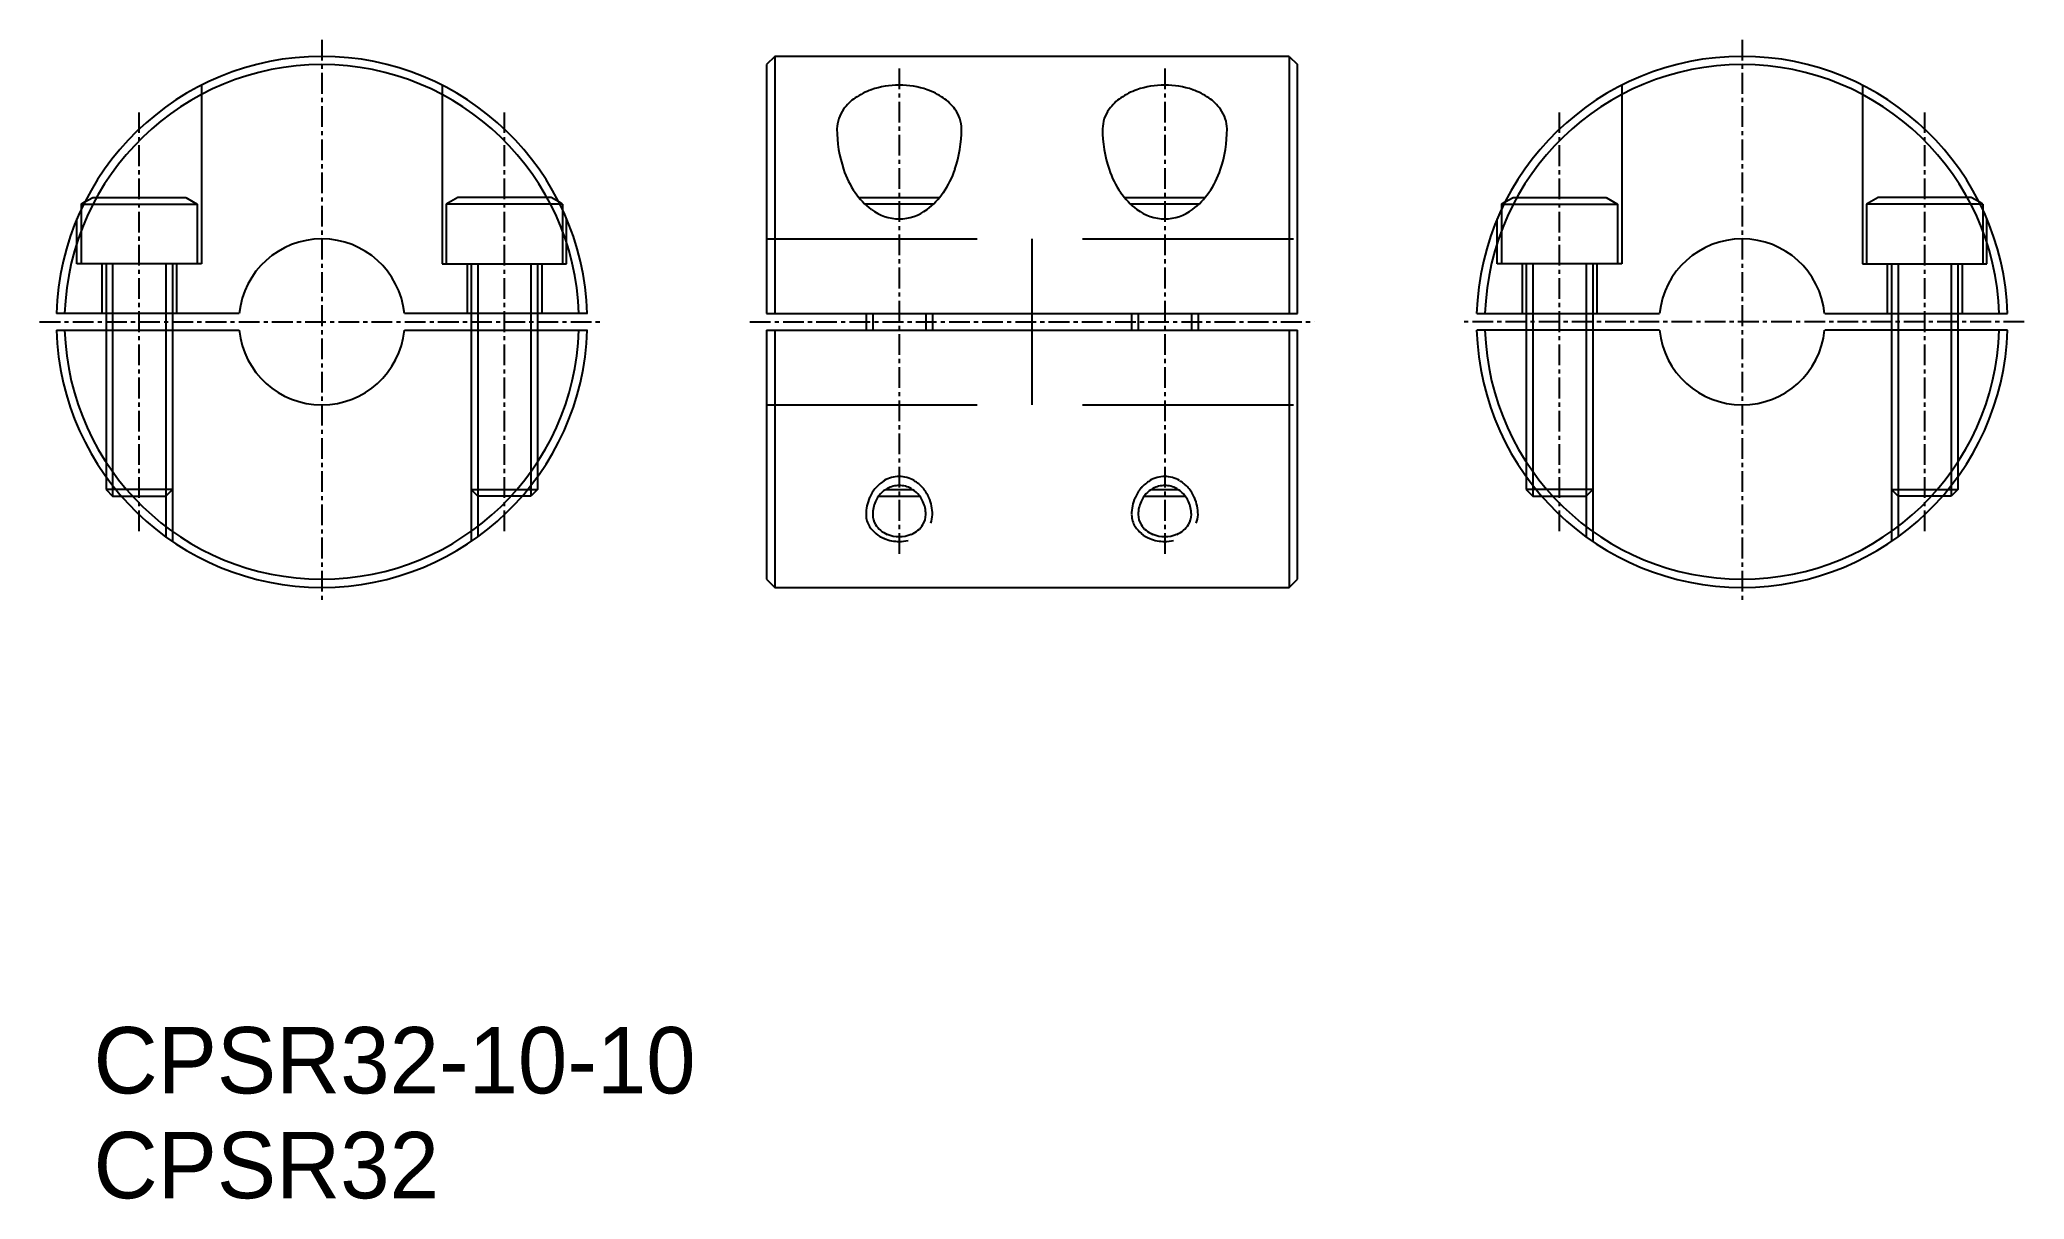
# Model space of a CAD drawing. Extents: x 83 to 203, y 81 to 150.
import ezdxf

# ---------------------------------------------------------------- set-up
doc = ezdxf.new("R2010")
doc.units = 0
doc.linetypes.add('CENTER', pattern=[2, 1.25, -0.25, 0.25, -0.25])
doc.linetypes.add('DASHED', pattern=[19.05, 12.7, -6.35])
doc.layers.get('0').update_dxf_attribs({"linetype": 'CONTINUOUS'})
doc.layers.add('CENTER', color=1, linetype='CENTER')

msp = doc.modelspace()

# ---------------------------------------------------------------- linework, layer by layer
for p, q in [((127.74, 149.4), (127.24, 148.9)), ((127.24, 148.9), (127.24, 133.9)), ((158.74, 149.4), (127.74, 149.4)), ((127.74, 149.4), (127.74, 133.9)), ((158.74, 149.4), (158.74, 133.9)), ((158.74, 149.4), (159.24, 148.9)), ((159.24, 133.9), (159.24, 148.9)), ((131.49, 145.02), (131.49, 145.02)), ((138.99, 145.02), (138.99, 145.02)), ((147.49, 145.02), (147.49, 145.02)), ((154.99, 145.02), (154.99, 145.02)), ((85.95, 140.5), (86.18, 140.64)), ((85.95, 140.5), (85.95, 140.17)), ((85.95, 140.5), (86.12, 140.5)), ((114.95, 140.5), (114.73, 140.64)), ((114.95, 140.5), (114.79, 140.5)), ((114.95, 140.5), (114.95, 140.17)), ((132.8, 140.9), (137.68, 140.9)), ((137.31, 140.5), (133.17, 140.5)), ((148.8, 140.9), (153.68, 140.9)), ((153.31, 140.5), (149.17, 140.5)), ((171.52, 140.5), (171.75, 140.64)), ((171.52, 140.5), (171.68, 140.5)), ((171.52, 140.5), (171.52, 140.17)), ((200.52, 140.5), (200.3, 140.64)), ((200.52, 140.5), (200.36, 140.5)), ((200.52, 140.5), (200.52, 140.17)), ((95.48, 133.9), (84.46, 133.9)), ((84.46, 132.9), (95.48, 132.9)), ((87.45, 133.9), (87.45, 132.9)), ((91.45, 133.9), (91.45, 132.9)), ((116.45, 133.9), (105.43, 133.9)), ((105.43, 132.9), (116.45, 132.9)), ((109.45, 133.9), (109.45, 132.9)), ((113.45, 133.9), (113.45, 132.9)), ((127.24, 133.9), (159.24, 133.9)), ((127.24, 132.9), (159.24, 132.9)), ((127.24, 132.9), (127.24, 117.9)), ((127.74, 132.9), (127.74, 117.4)), ((133.24, 133.9), (133.24, 132.9)), ((137.24, 133.9), (137.24, 132.9)), ((149.24, 133.9), (149.24, 132.9)), ((153.24, 133.9), (153.24, 132.9)), ((158.74, 132.9), (158.74, 117.4)), ((159.24, 117.9), (159.24, 132.9)), ((170.03, 133.9), (181.05, 133.9)), ((181.05, 132.9), (170.03, 132.9)), ((173.02, 133.9), (173.02, 132.9)), ((177.02, 133.9), (177.02, 132.9)), ((191, 133.9), (202.02, 133.9)), ((202.02, 132.9), (191, 132.9)), ((195.02, 133.9), (195.02, 132.9)), ((199.02, 133.9), (199.02, 132.9)), ((87.45, 124.08), (87.45, 123.3)), ((88.05, 123.3), (87.45, 123.3)), ((87.45, 123.3), (87.85, 122.9)), ((112.86, 123.3), (113.45, 123.3)), ((113.45, 123.3), (113.05, 122.9)), ((113.45, 124.08), (113.45, 123.3)), ((134.43, 123.3), (136.04, 123.3)), ((150.43, 123.3), (152.04, 123.3)), ((173.02, 124.08), (173.02, 123.3)), ((173.61, 123.3), (173.02, 123.3)), ((173.02, 123.3), (173.42, 122.9)), ((198.43, 123.3), (199.02, 123.3)), ((199.02, 123.3), (198.62, 122.9)), ((199.02, 124.08), (199.02, 123.3)), ((87.85, 122.9), (88.38, 122.9)), ((113.05, 122.9), (112.53, 122.9)), ((134, 122.9), (136.47, 122.9)), ((150, 122.9), (152.47, 122.9)), ((173.42, 122.9), (173.95, 122.9)), ((198.62, 122.9), (198.1, 122.9)), ((133.24, 121.79), (133.24, 121.79)), ((133.64, 121.79), (133.64, 121.79)), ((136.84, 121.79), (136.84, 121.79)), ((137.24, 121.79), (137.24, 121.79)), ((149.24, 121.79), (149.24, 121.79)), ((149.64, 121.79), (149.64, 121.79)), ((152.84, 121.79), (152.84, 121.79)), ((153.24, 121.79), (153.24, 121.79)), ((127.24, 117.9), (127.74, 117.4)), ((127.74, 117.4), (158.74, 117.4)), ((158.74, 117.4), (159.24, 117.9))]:
    msp.add_line(p, q)
at = {"color": 3, "linetype": 'DASHED'}
for p, q in [((93.2, 147.67), (93.2, 136.9)), ((107.7, 147.67), (107.7, 136.9)), ((178.77, 147.67), (178.77, 136.9)), ((193.27, 147.67), (193.27, 136.9)), ((85.95, 140.17), (85.95, 136.9)), ((86.12, 140.5), (92.95, 140.5)), ((86.18, 140.64), (86.65, 140.9)), ((86.65, 140.9), (92.26, 140.9)), ((92.26, 140.9), (92.95, 140.5)), ((92.95, 140.5), (92.95, 136.9)), ((108.65, 140.9), (107.95, 140.5)), ((107.95, 140.5), (107.95, 136.9)), ((114.79, 140.5), (107.95, 140.5)), ((114.26, 140.9), (108.65, 140.9)), ((114.73, 140.64), (114.26, 140.9)), ((114.95, 140.17), (114.95, 136.9)), ((171.52, 140.17), (171.52, 136.9)), ((171.68, 140.5), (178.52, 140.5)), ((171.75, 140.64), (172.22, 140.9)), ((172.22, 140.9), (177.83, 140.9)), ((177.83, 140.9), (178.52, 140.5)), ((178.52, 140.5), (178.52, 136.9)), ((194.22, 140.9), (193.52, 140.5)), ((193.52, 140.5), (193.52, 136.9)), ((200.36, 140.5), (193.52, 140.5)), ((199.83, 140.9), (194.22, 140.9)), ((200.3, 140.64), (199.83, 140.9)), ((200.52, 140.17), (200.52, 136.9)), ((85.7, 136.9), (85.7, 139.6)), ((115.2, 136.9), (115.2, 139.6)), ((171.27, 136.9), (171.27, 139.6)), ((200.77, 136.9), (200.77, 139.6)), ((127.24, 138.4), (159.24, 138.4)), ((143.24, 128.4), (143.24, 138.4)), ((93.2, 136.9), (85.7, 136.9)), ((87.2, 136.9), (87.2, 133.9)), ((87.45, 136.9), (87.45, 133.9)), ((87.85, 136.9), (87.85, 133.9)), ((91.05, 136.9), (91.05, 133.9)), ((91.45, 136.9), (91.45, 133.9)), ((91.7, 136.9), (91.7, 133.9)), ((107.7, 136.9), (115.2, 136.9)), ((109.2, 136.9), (109.2, 133.9)), ((109.45, 136.9), (109.45, 133.9)), ((109.85, 136.9), (109.85, 133.9)), ((113.05, 136.9), (113.05, 133.9)), ((113.45, 136.9), (113.45, 133.9)), ((113.7, 136.9), (113.7, 133.9)), ((178.77, 136.9), (171.27, 136.9)), ((172.77, 136.9), (172.77, 133.9)), ((173.02, 136.9), (173.02, 133.9)), ((173.42, 136.9), (173.42, 133.9)), ((176.62, 136.9), (176.62, 133.9)), ((177.02, 136.9), (177.02, 133.9)), ((177.27, 136.9), (177.27, 133.9)), ((193.27, 136.9), (200.77, 136.9)), ((194.77, 136.9), (194.77, 133.9)), ((195.02, 136.9), (195.02, 133.9)), ((195.42, 136.9), (195.42, 133.9)), ((198.62, 136.9), (198.62, 133.9)), ((199.02, 136.9), (199.02, 133.9)), ((199.27, 136.9), (199.27, 133.9)), ((87.45, 132.9), (87.45, 124.08)), ((87.85, 132.9), (87.85, 123.54)), ((91.05, 132.9), (91.05, 120.46)), ((91.45, 132.9), (91.45, 120.18)), ((109.45, 132.9), (109.45, 120.18)), ((109.85, 132.9), (109.85, 120.46)), ((113.05, 132.9), (113.05, 123.54)), ((113.45, 132.9), (113.45, 124.08)), ((173.02, 132.9), (173.02, 124.08)), ((173.42, 132.9), (173.42, 123.54)), ((176.62, 132.9), (176.62, 120.46)), ((177.02, 132.9), (177.02, 120.18)), ((195.02, 132.9), (195.02, 120.18)), ((195.42, 132.9), (195.42, 120.46)), ((198.62, 132.9), (198.62, 123.54)), ((199.02, 132.9), (199.02, 124.08)), ((127.24, 128.4), (159.24, 128.4)), ((91.45, 123.3), (88.05, 123.3)), ((91.05, 122.9), (91.45, 123.3)), ((109.45, 123.3), (112.86, 123.3)), ((109.85, 122.9), (109.45, 123.3)), ((177.02, 123.3), (173.61, 123.3)), ((176.62, 122.9), (177.02, 123.3)), ((195.42, 122.9), (195.02, 123.3)), ((195.02, 123.3), (198.43, 123.3)), ((88.38, 122.9), (91.05, 122.9)), ((112.53, 122.9), (109.85, 122.9)), ((173.95, 122.9), (176.62, 122.9)), ((198.1, 122.9), (195.42, 122.9))]:
    msp.add_line(p, q, dxfattribs=at)
at = {"color": 3}
for p, q in [((87.85, 133.9), (87.85, 132.9)), ((91.05, 133.9), (91.05, 132.9)), ((109.85, 133.9), (109.85, 132.9)), ((113.05, 133.9), (113.05, 132.9)), ((133.64, 133.9), (133.64, 132.9)), ((136.84, 133.9), (136.84, 132.9)), ((149.64, 133.9), (149.64, 132.9)), ((152.84, 133.9), (152.84, 132.9)), ((173.42, 133.9), (173.42, 132.9)), ((176.62, 133.9), (176.62, 132.9)), ((195.42, 133.9), (195.42, 132.9)), ((198.62, 133.9), (198.62, 132.9)), ((87.85, 123.54), (87.85, 122.9)), ((113.05, 123.54), (113.05, 122.9)), ((173.42, 123.54), (173.42, 122.9)), ((198.62, 123.54), (198.62, 122.9))]:
    msp.add_line(p, q, dxfattribs=at)
for centre, radius, start, end in [((100.45, 133.4), 16, 1.7908, 178.2092), ((100.45, 133.4), 15.5, 1.8486, 178.1514), ((186.02, 133.4), 16, 1.7908, 178.2092), ((186.02, 133.4), 15.5, 1.8486, 178.1514), ((134.87, 143.61), 4, 109.0915, 124.7898), ((135.22, 142.59), 5.08, 89.8107, 109.0905), ((135.26, 142.59), 5.08, 70.9095, 90.1893), ((135.61, 143.61), 4, 55.2102, 70.9085), ((150.87, 143.61), 4, 109.0915, 124.7898), ((151.22, 142.59), 5.08, 89.8107, 109.0905), ((151.26, 142.59), 5.08, 70.9095, 90.1893), ((151.61, 143.61), 4, 55.2102, 70.9085), ((133.53, 145), 2.04, 143.6825, 179.2973), ((134.25, 144.5), 2.92, 124.6681, 144.0751), ((136.23, 144.5), 2.92, 35.9249, 55.3319), ((136.95, 145), 2.04, 0.7027, 36.3175), ((149.53, 145), 2.04, 143.6825, 179.2973), ((150.25, 144.5), 2.92, 124.6681, 144.0751), ((152.23, 144.5), 2.92, 35.9249, 55.3319), ((152.95, 145), 2.04, 0.7027, 36.3175), ((138.95, 145), 7.46, 179.8072, 198.7482), ((131.53, 145), 7.46, 341.2518, 0.1928), ((154.95, 145), 7.46, 179.8072, 198.7482), ((147.53, 145), 7.46, 341.2518, 0.1928), ((137.4, 144.47), 5.83, 198.7464, 214.2697), ((133.08, 144.47), 5.83, 325.7303, 341.2536), ((153.4, 144.47), 5.83, 198.7464, 214.2697), ((149.08, 144.47), 5.83, 325.7303, 341.2536), ((136.04, 143.54), 4.18, 214.1365, 233.5303), ((134.43, 143.54), 4.18, 306.4697, 325.8635), ((152.04, 143.54), 4.18, 214.1365, 233.5303), ((150.43, 143.54), 4.18, 306.4697, 325.8635), ((135.28, 142.46), 2.86, 233.0938, 269.2327), ((135.2, 142.46), 2.86, 270.7673, 306.9062), ((151.28, 142.46), 2.86, 233.0938, 269.2327), ((151.2, 142.46), 2.86, 270.7673, 306.9062), ((100.45, 133.4), 5, 5.7392, 174.2608), ((186.02, 133.4), 5, 5.7392, 174.2608), ((100.45, 133.4), 16, 181.7908, 358.2092), ((100.45, 133.4), 15.5, 181.8486, 358.1514), ((100.45, 133.4), 5, 185.7392, 354.2608), ((186.02, 133.4), 16, 181.7908, 358.2092), ((186.02, 133.4), 15.5, 181.8486, 358.1514), ((186.02, 133.4), 5, 185.7392, 354.2608), ((135.3, 121.95), 1.61, 118.9197, 137.8315), ((135.24, 122.06), 1.48, 90.1167, 118.9638), ((135.24, 122.06), 1.48, 61.0362, 89.8833), ((135.17, 121.95), 1.61, 42.1685, 61.0803), ((151.3, 121.95), 1.61, 118.9197, 137.8315), ((151.24, 122.06), 1.48, 90.1167, 118.9638), ((151.24, 122.06), 1.48, 61.0362, 89.8833), ((151.17, 121.95), 1.61, 42.1685, 61.0803), ((135.54, 121.79), 1.9, 155.6656, 180.0819), ((135.41, 121.85), 1.76, 137.8214, 155.6477), ((135.06, 121.85), 1.76, 24.3523, 42.1786), ((134.94, 121.79), 1.9, 359.9181, 24.3344), ((151.54, 121.79), 1.9, 155.6656, 180.0819), ((151.41, 121.85), 1.76, 137.8214, 155.6477), ((151.06, 121.85), 1.76, 24.3523, 42.1786), ((150.94, 121.79), 1.9, 359.9181, 24.3344), ((134.79, 121.79), 1.15, 180.2741, 211.4649), ((134.98, 121.9), 1.37, 211.3414, 230.5725), ((135.14, 122.1), 1.63, 230.5347, 247.6628), ((135.34, 122.1), 1.63, 292.3372, 309.4653), ((135.5, 121.9), 1.37, 309.4275, 328.6586), ((135.69, 121.79), 1.15, 328.5351, 359.7259), ((150.79, 121.79), 1.15, 180.2741, 211.4649), ((150.98, 121.9), 1.37, 211.3414, 230.5725), ((151.14, 122.1), 1.63, 230.5347, 247.6628), ((151.34, 122.1), 1.63, 292.3372, 309.4653), ((151.5, 121.9), 1.37, 309.4275, 328.6586), ((151.69, 121.79), 1.15, 328.5351, 359.7259), ((135.23, 122.33), 1.87, 247.6817, 270.1362), ((135.24, 122.33), 1.87, 269.8638, 292.3183), ((151.23, 122.33), 1.87, 247.6817, 270.1362), ((151.24, 122.33), 1.87, 269.8638, 292.3183)]:
    msp.add_arc(centre, radius, start, end)
for centre, radius, start, end in [((135.57, 121.89), 2.31, 139.0688, 156.587), ((135.36, 122.07), 2.03, 120.0128, 139.0894), ((135.24, 122.28), 1.8, 90.1827, 120.0882), ((135.23, 122.28), 1.8, 59.9118, 89.8173), ((135.12, 122.07), 2.03, 40.9106, 59.9872), ((134.91, 121.89), 2.31, 23.413, 40.9312), ((151.57, 121.89), 2.31, 139.0688, 156.587), ((151.36, 122.07), 2.03, 120.0128, 139.0894), ((151.24, 122.28), 1.8, 90.1827, 120.0882), ((151.23, 122.28), 1.8, 59.9118, 89.8173), ((151.12, 122.07), 2.03, 40.9106, 59.9872), ((150.91, 121.89), 2.31, 23.413, 40.9312), ((135.81, 121.79), 2.57, 156.6069, 180.1094), ((134.67, 121.79), 2.57, 359.8906, 23.3931), ((151.81, 121.79), 2.57, 156.6069, 180.1094), ((150.67, 121.79), 2.57, 359.8906, 23.3931), ((134.6, 121.79), 1.36, 180.3397, 212.3519), ((134.87, 121.96), 1.67, 212.1909, 231.4953), ((135.88, 121.79), 1.36, 337.2258, 359.6603), ((150.6, 121.79), 1.36, 180.3397, 212.3519), ((150.87, 121.96), 1.67, 212.1909, 231.4953), ((151.88, 121.79), 1.36, 337.2258, 359.6603), ((135.1, 122.25), 2.05, 231.4447, 248.3159), ((135.23, 122.58), 2.41, 248.3327, 270.1501), ((135.24, 122.58), 2.41, 269.8499, 282.7495), ((151.1, 122.25), 2.05, 231.4447, 248.3159), ((151.23, 122.58), 2.41, 248.3327, 270.1501), ((151.24, 122.58), 2.41, 269.8499, 282.7495)]:
    msp.add_arc(centre, radius, start, end, dxfattribs=at)
at = {"layer": 'CENTER', "color": 1, "linetype": 'CENTER'}
for p, q in [((100.45, 150.4), (100.45, 116.4)), ((186.02, 150.4), (186.02, 116.4)), ((135.24, 148.67), (135.24, 119.18)), ((151.24, 148.67), (151.24, 119.18)), ((89.45, 120.79), (89.45, 146.02)), ((111.45, 120.79), (111.45, 146.02)), ((175.02, 120.79), (175.02, 146.02)), ((197.02, 120.79), (197.02, 146.02)), ((83.45, 133.4), (117.45, 133.4)), ((126.24, 133.4), (160.24, 133.4)), ((203.02, 133.4), (169.02, 133.4))]:
    msp.add_line(p, q, dxfattribs=at)

# ---------------------------------------------------------------- texts
for s, p in [('CPSR32-10-10', (86.7, 86.91)), ('CPSR32', (86.7, 80.59))]:
    msp.add_text(s, height=4).set_placement(p)

doc.saveas('drawing.dxf')
